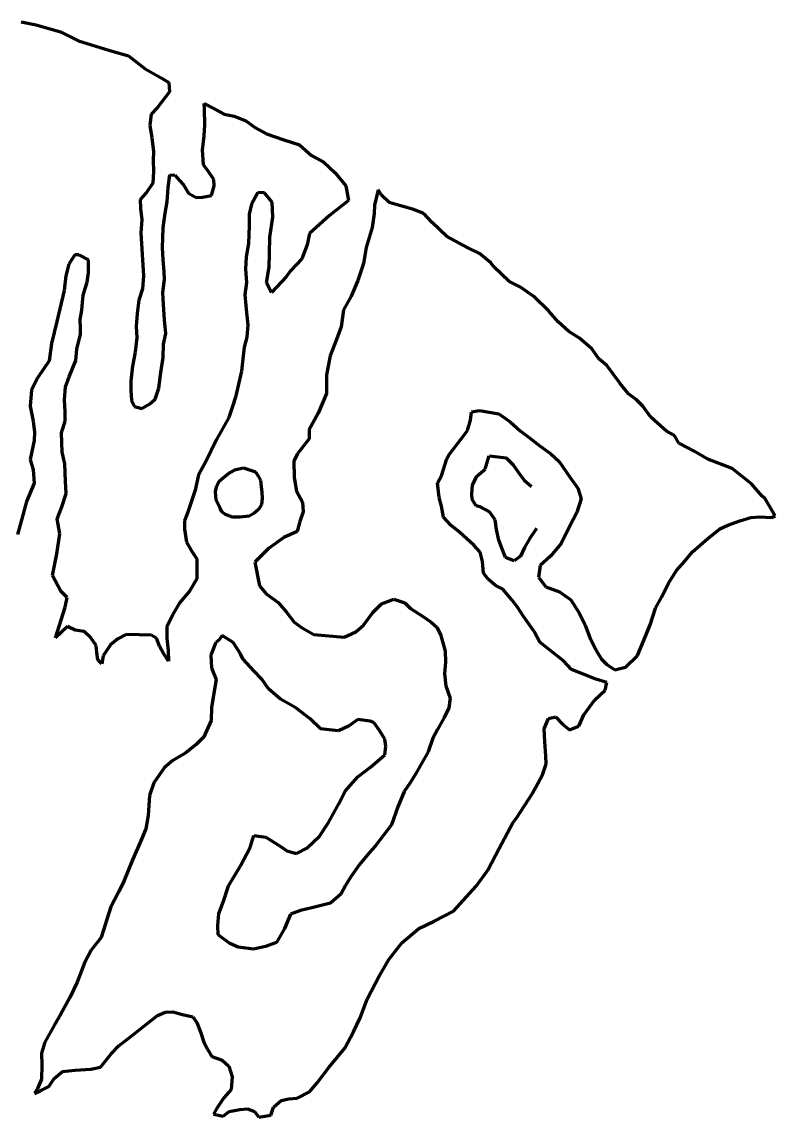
# Model space of a CAD drawing. Header units: millimetres. Extents: x 2676 to 5565, y 1584 to 2775.
# Drawn here: x 4447.9 to 4573.5, y 2165.4 to 2348.2 of the extents above; entities that cross this region are included whole.
import ezdxf

# ---------------------------------------------------------------- set-up
doc = ezdxf.new("R2010")
doc.units = ezdxf.units.MM
doc.layers.add('Warstwa5', color=7, linetype='Continuous', lineweight=100)

msp = doc.modelspace()

# ---------------------------------------------------------------- linework, layer by layer
at = {"layer": 'Warstwa5'}
for p, q in [((4447.72, 2348.16), (4450.25, 2347.69)), ((4450.25, 2347.69), (4454.28, 2346.49)), ((4454.28, 2346.49), (4457.29, 2345.01)), ((4457.29, 2345.01), (4462.38, 2343.46)), ((4462.38, 2343.46), (4465.67, 2342.52)), ((4465.67, 2342.52), (4468.42, 2340.3)), ((4468.42, 2340.3), (4471, 2338.9)), ((4471, 2338.9), (4472.41, 2338.05)), ((4472.51, 2336.49), (4470.48, 2333.87)), ((4472.41, 2338.05), (4472.51, 2336.49)), ((4478.32, 2333.6), (4478.26, 2334.53)), ((4478.26, 2334.53), (4479.66, 2333.79)), ((4469.41, 2332.76), (4469.21, 2330.87)), ((4470.48, 2333.87), (4469.41, 2332.76)), ((4478.37, 2331), (4478.32, 2333.6)), ((4479.66, 2333.79), (4481.6, 2332.76)), ((4481.6, 2332.76), (4483.28, 2332.45)), ((4469.21, 2330.87), (4469.55, 2328.81)), ((4478.28, 2329.12), (4478.37, 2331)), ((4483.28, 2332.45), (4485.21, 2331.63)), ((4485.21, 2331.63), (4486.84, 2330.49)), ((4478.01, 2326.81), (4478.28, 2329.12)), ((4486.84, 2330.49), (4488.68, 2329.46)), ((4488.68, 2329.46), (4491.55, 2328.49)), ((4469.55, 2328.81), (4469.8, 2326.54)), ((4491.55, 2328.49), (4494.21, 2327.62)), ((4494.21, 2327.62), (4496.19, 2325.87)), ((4469.8, 2326.54), (4469.78, 2325.08)), ((4478.17, 2324.32), (4478.01, 2326.81)), ((4496.19, 2325.87), (4498.24, 2324.75)), ((4469.78, 2325.08), (4469.8, 2323.21)), ((4478.96, 2323.23), (4478.17, 2324.32)), ((4498.24, 2324.75), (4500.12, 2322.99)), ((4469.8, 2323.21), (4469.71, 2321.23)), ((4472.26, 2320.52), (4472.54, 2322.62)), ((4472.54, 2322.62), (4473.38, 2322.57)), ((4473.38, 2322.57), (4474.17, 2321.68)), ((4479.89, 2321.83), (4478.96, 2323.23)), ((4479.95, 2320.79), (4479.89, 2321.83)), ((4500.12, 2322.99), (4501.93, 2320.81)), ((4469.71, 2321.23), (4468.66, 2319.7)), ((4472.1, 2318.12), (4472.26, 2320.52)), ((4474.17, 2321.68), (4474.83, 2320.99)), ((4474.83, 2320.99), (4475.65, 2319.59)), ((4479.53, 2319.2), (4479.95, 2320.79)), ((4501.93, 2320.81), (4502.39, 2318.35)), ((4507.34, 2320.13), (4506.71, 2317.57)), ((4507.86, 2319.23), (4507.34, 2320.13)), ((4468.66, 2319.7), (4467.59, 2318.49)), ((4467.59, 2318.49), (4467.68, 2317.04)), ((4471.8, 2316.22), (4472.1, 2318.12)), ((4475.65, 2319.59), (4476.95, 2318.84)), ((4476.95, 2318.84), (4477.99, 2318.9)), ((4477.99, 2318.9), (4479.53, 2319.2)), ((4487.21, 2319.69), (4486.18, 2317.75)), ((4488.35, 2319.65), (4487.21, 2319.69)), ((4489.6, 2318.07), (4488.35, 2319.65)), ((4489.75, 2315.58), (4489.6, 2318.07)), ((4502.39, 2318.35), (4499.22, 2315.86)), ((4509.14, 2317.99), (4507.86, 2319.23)), ((4467.68, 2317.04), (4467.9, 2315.18)), ((4471.43, 2313.81), (4471.8, 2316.22)), ((4486.18, 2317.75), (4485.77, 2316.06)), ((4506.71, 2317.57), (4506.66, 2316.17)), ((4513.19, 2316.85), (4509.14, 2317.99)), ((4514.96, 2316.16), (4513.19, 2316.85)), ((4467.9, 2315.18), (4467.73, 2312.98)), ((4485.77, 2316.06), (4485.78, 2314.18)), ((4489.24, 2312.21), (4489.75, 2315.58)), ((4499.22, 2315.86), (4495.86, 2312.84)), ((4506.66, 2316.17), (4506.34, 2313.83)), ((4516.32, 2314.65), (4514.96, 2316.16)), ((4518.79, 2312.35), (4516.32, 2314.65)), ((4467.73, 2312.98), (4468.18, 2305.8)), ((4471.33, 2310.47), (4471.43, 2313.81)), ((4485.78, 2314.18), (4485.66, 2311.16)), ((4495.86, 2312.84), (4495.46, 2310.94)), ((4506.34, 2313.83), (4505.29, 2310.51)), ((4485.66, 2311.16), (4485.27, 2308.95)), ((4489.2, 2309.51), (4489.24, 2312.21)), ((4495.46, 2310.94), (4494.57, 2308.59)), ((4522.3, 2310.45), (4518.79, 2312.35)), ((4456.71, 2309.3), (4455.7, 2307.74)), ((4457.36, 2309.27), (4456.71, 2309.3)), ((4458.98, 2308.46), (4457.36, 2309.27)), ((4471.45, 2308.5), (4471.33, 2310.47)), ((4485.27, 2308.95), (4485.2, 2306.86)), ((4489.13, 2307.21), (4489.2, 2309.51)), ((4505.29, 2310.51), (4504.86, 2307.83)), ((4524.22, 2309.5), (4522.3, 2310.45)), ((4526.12, 2307.95), (4524.22, 2309.5)), ((4455.7, 2307.74), (4455.17, 2305.75)), ((4458.99, 2306.25), (4458.98, 2308.46)), ((4471.58, 2306.43), (4471.45, 2308.5)), ((4488.67, 2304.58), (4489.13, 2307.21)), ((4494.57, 2308.59), (4492.71, 2306.6)), ((4504.86, 2307.83), (4503.91, 2304.98)), ((4526.55, 2307.31), (4526.12, 2307.95)), ((4529.17, 2304.82), (4526.55, 2307.31)), ((4455.17, 2305.75), (4454.93, 2303.32)), ((4458.75, 2304.74), (4458.99, 2306.25)), ((4468.18, 2305.8), (4468.01, 2303.6)), ((4471.66, 2305.18), (4471.58, 2306.43)), ((4485.2, 2306.86), (4485.33, 2304.68)), ((4491.94, 2305.62), (4489.5, 2302.97)), ((4492.71, 2306.6), (4491.94, 2305.62)), ((4458.11, 2302.47), (4458.43, 2303.67)), ((4458.43, 2303.67), (4458.75, 2304.74)), ((4468.01, 2303.6), (4467.4, 2301.69)), ((4471.38, 2302.98), (4471.66, 2305.18)), ((4485.33, 2304.68), (4485.05, 2302.58)), ((4489.5, 2302.97), (4488.67, 2304.58)), ((4503.91, 2304.98), (4502.81, 2302.39)), ((4531.09, 2303.87), (4529.17, 2304.82)), ((4533.31, 2302.35), (4531.09, 2303.87)), ((4454.93, 2303.32), (4453.69, 2298.17)), ((4457.99, 2301.35), (4458.11, 2302.47)), ((4467.4, 2301.69), (4467.12, 2299.48)), ((4471.5, 2301.01), (4471.38, 2302.98)), ((4485.05, 2302.58), (4485.3, 2300.21)), ((4502.81, 2302.39), (4501.55, 2300.12)), ((4535.79, 2299.85), (4533.31, 2302.35)), ((4457.58, 2298.46), (4457.88, 2300.04)), ((4457.88, 2300.04), (4457.99, 2301.35)), ((4471.66, 2298.42), (4471.5, 2301.01)), ((4485.3, 2300.21), (4485.57, 2297.62)), ((4501.55, 2300.12), (4501.14, 2297.24)), ((4537.36, 2298.09), (4535.79, 2299.85)), ((4453.69, 2298.17), (4452.82, 2294.47)), ((4457.67, 2297.03), (4457.58, 2298.46)), ((4467.12, 2299.48), (4466.94, 2297.29)), ((4471.91, 2296.14), (4471.66, 2298.42)), ((4539.12, 2296.48), (4537.36, 2298.09)), ((4457.67, 2296.06), (4457.67, 2297.03)), ((4466.94, 2297.29), (4467.06, 2295.42)), ((4471.5, 2294.35), (4471.91, 2296.14)), ((4485.57, 2297.62), (4485.38, 2295.53)), ((4501.14, 2297.24), (4500.34, 2295.13)), ((4540.92, 2295.39), (4539.12, 2296.48)), ((4452.82, 2294.47), (4452.41, 2291.58)), ((4457.04, 2293.53), (4457.67, 2296.06)), ((4467.06, 2295.42), (4466.79, 2293.01)), ((4471.43, 2292.16), (4471.5, 2294.35)), ((4485.38, 2295.53), (4484.97, 2293.84)), ((4500.34, 2295.13), (4499.31, 2292.41)), ((4542.96, 2293.6), (4540.92, 2295.39)), ((4456.84, 2291.63), (4457.04, 2293.53)), ((4466.79, 2293.01), (4466.31, 2290.69)), ((4484.97, 2293.84), (4484.49, 2289.85)), ((4544.12, 2291.94), (4542.96, 2293.6)), ((4452.41, 2291.58), (4450.5, 2288.79)), ((4455.77, 2288.89), (4456.84, 2291.63)), ((4466.31, 2290.69), (4466.05, 2288.18)), ((4471.07, 2289.63), (4471.43, 2292.16)), ((4499.31, 2292.41), (4498.71, 2289.25)), ((4545.46, 2290.83), (4544.12, 2291.94)), ((4547.71, 2287.83), (4545.46, 2290.83)), ((4455.16, 2287.23), (4455.77, 2288.89)), ((4470.71, 2287.01), (4471.07, 2289.63)), ((4484.49, 2289.85), (4483.51, 2285.52)), ((4498.71, 2289.25), (4498.71, 2286.13)), ((4450.5, 2288.79), (4449.45, 2286.77)), ((4454.97, 2285.07), (4455.16, 2287.23)), ((4466.05, 2288.18), (4466.05, 2286.61)), ((4470.09, 2285.2), (4470.71, 2287.01)), ((4549.09, 2286.06), (4547.71, 2287.83)), ((4449.45, 2286.77), (4449.23, 2284.02)), ((4466.05, 2286.61), (4466.15, 2284.96)), ((4469.21, 2284.42), (4470.09, 2285.2)), ((4483.51, 2285.52), (4483.08, 2284.14)), ((4498.71, 2286.13), (4497.32, 2282.86)), ((4550.34, 2285.14), (4549.09, 2286.06)), ((4551.47, 2284.02), (4550.34, 2285.14)), ((4449.23, 2284.02), (4449.72, 2281.51)), ((4455.09, 2283.12), (4454.97, 2285.07)), ((4466.15, 2284.96), (4466.63, 2283.94)), ((4466.63, 2283.94), (4467.9, 2283.61)), ((4467.9, 2283.61), (4469.21, 2284.42)), ((4483.08, 2284.14), (4482.37, 2282.12)), ((4552.78, 2282.24), (4551.47, 2284.02)), ((4449.72, 2281.51), (4449.96, 2279.7)), ((4454.57, 2279.96), (4455.06, 2281.49)), ((4455.06, 2281.49), (4455.09, 2283.12)), ((4482.37, 2282.12), (4480.31, 2278.45)), ((4497.32, 2282.86), (4495.82, 2280.14)), ((4522.21, 2279.98), (4522.74, 2281.71)), ((4522.74, 2281.71), (4522.86, 2283.1)), ((4522.86, 2283.1), (4524.23, 2283.29)), ((4524.23, 2283.29), (4527.45, 2282.75)), ((4527.45, 2282.75), (4529.34, 2281.38)), ((4553.91, 2281.18), (4552.78, 2282.24)), ((4449.96, 2279.7), (4449.92, 2278.27)), ((4454.46, 2279.56), (4454.57, 2279.96)), ((4495.82, 2280.14), (4495.79, 2278.54)), ((4521.23, 2278.65), (4522.21, 2279.98)), ((4529.34, 2281.38), (4531.03, 2279.9)), ((4531.03, 2279.9), (4532.59, 2278.72)), ((4555.45, 2279.82), (4553.91, 2281.18)), ((4556.76, 2279.11), (4555.45, 2279.82)), ((4449.92, 2278.27), (4449.26, 2275.12)), ((4454.6, 2276.32), (4454.46, 2279.56)), ((4480.31, 2278.45), (4478.56, 2274.8)), ((4495.79, 2278.54), (4493.82, 2276.03)), ((4519.17, 2275.97), (4521.23, 2278.65)), ((4532.59, 2278.72), (4534.37, 2277.35)), ((4557.49, 2277.84), (4556.76, 2279.11)), ((4560.02, 2276.51), (4557.49, 2277.84)), ((4455.05, 2274.39), (4454.6, 2276.32)), ((4493.82, 2276.03), (4493.23, 2274.86)), ((4534.37, 2277.35), (4536.15, 2276.08)), ((4536.15, 2276.08), (4537.51, 2274.78)), ((4562.33, 2275.17), (4560.02, 2276.51)), ((4449.26, 2275.12), (4449.76, 2273.39)), ((4455.12, 2271.42), (4455.05, 2274.39)), ((4478.56, 2274.8), (4477.34, 2272.54)), ((4493.23, 2274.86), (4493.27, 2272.14)), ((4517.9, 2272.39), (4518.79, 2275.21)), ((4518.79, 2275.21), (4519.17, 2275.97)), ((4525.16, 2273.48), (4525.6, 2274.98)), ((4525.6, 2274.98), (4525.82, 2275.73)), ((4525.82, 2275.73), (4528.65, 2275.37)), ((4528.65, 2275.37), (4529.86, 2274.25)), ((4529.86, 2274.25), (4530.75, 2272.96)), ((4537.51, 2274.78), (4539.37, 2272.14)), ((4566.36, 2273.62), (4562.33, 2275.17)), ((4449.76, 2273.39), (4449.9, 2271.19)), ((4477.34, 2272.54), (4476.77, 2270.01)), ((4481.53, 2272.13), (4482.39, 2272.84)), ((4482.39, 2272.84), (4483.59, 2273.45)), ((4483.59, 2273.45), (4484.86, 2273.7)), ((4484.86, 2273.7), (4486.84, 2273.04)), ((4486.84, 2273.04), (4487.25, 2272.44)), ((4487.25, 2272.44), (4487.67, 2271.65)), ((4517.24, 2271.18), (4517.9, 2272.39)), ((4523.75, 2272.32), (4525.16, 2273.48)), ((4530.75, 2272.96), (4531.7, 2271.68)), ((4569.6, 2271.06), (4566.36, 2273.62)), ((4449.9, 2271.19), (4448.66, 2268.12)), ((4455.25, 2269.45), (4455.12, 2271.42)), ((4480.15, 2269.77), (4480.38, 2270.74)), ((4480.38, 2270.74), (4480.78, 2271.5)), ((4480.78, 2271.5), (4481.53, 2272.13)), ((4487.67, 2271.65), (4487.77, 2270.62)), ((4487.77, 2270.62), (4487.91, 2269.68)), ((4493.27, 2272.14), (4493.68, 2269.84)), ((4517.49, 2268.76), (4517.24, 2271.18)), ((4522.93, 2269.4), (4523.05, 2270.81)), ((4523.05, 2270.81), (4523.75, 2272.32)), ((4531.7, 2271.68), (4532.9, 2270.62)), ((4539.37, 2272.14), (4540.65, 2270.31)), ((4571.32, 2269.05), (4569.6, 2271.06)), ((4454.55, 2267.22), (4455.25, 2269.45)), ((4476.77, 2270.01), (4475.54, 2266.35)), ((4480.28, 2268.34), (4480.15, 2269.77)), ((4487.91, 2269.68), (4487.98, 2268.61)), ((4493.68, 2269.84), (4494.66, 2267.98)), ((4517.9, 2267.3), (4517.49, 2268.76)), ((4522.99, 2268.46), (4522.93, 2269.4)), ((4540.65, 2270.31), (4541.19, 2268.54)), ((4571.88, 2268.55), (4571.32, 2269.05)), ((4448.66, 2268.12), (4448.02, 2265.8)), ((4453.74, 2265.19), (4454.55, 2267.22)), ((4480.94, 2266.98), (4480.28, 2268.34)), ((4481.23, 2266.38), (4480.94, 2266.98)), ((4487.84, 2267.53), (4487.35, 2266.76)), ((4487.98, 2268.61), (4487.84, 2267.53)), ((4494.66, 2267.98), (4494.82, 2266.4)), ((4518.23, 2265.51), (4517.9, 2267.3)), ((4523.66, 2267.37), (4522.99, 2268.46)), ((4524.34, 2267.21), (4523.66, 2267.37)), ((4525.87, 2266.37), (4524.34, 2267.21)), ((4541.19, 2268.54), (4540.48, 2266.27)), ((4573.54, 2265.69), (4571.88, 2268.55)), ((4448.02, 2265.8), (4447.11, 2262.61)), ((4454.21, 2262.72), (4453.74, 2265.19)), ((4475.54, 2266.35), (4475.01, 2264.86)), ((4481.84, 2265.92), (4481.23, 2266.38)), ((4482.98, 2265.5), (4481.84, 2265.92)), ((4484.21, 2265.49), (4482.98, 2265.5)), ((4485.77, 2265.67), (4484.21, 2265.49)), ((4486.57, 2266.09), (4485.77, 2265.67)), ((4487.35, 2266.76), (4486.57, 2266.09)), ((4494.82, 2266.4), (4494.26, 2264.77)), ((4519.49, 2264.11), (4518.23, 2265.51)), ((4526.82, 2265.02), (4525.87, 2266.37)), ((4527.06, 2263.43), (4526.82, 2265.02)), ((4540.48, 2266.27), (4539.25, 2263.96)), ((4567.65, 2264.89), (4569.52, 2265.43)), ((4569.52, 2265.43), (4571, 2265.53)), ((4571, 2265.53), (4572.92, 2265.43)), ((4572.92, 2265.43), (4573.54, 2265.69)), ((4475.01, 2264.86), (4474.99, 2263.5)), ((4474.99, 2263.5), (4475.34, 2261.34)), ((4494.26, 2264.77), (4493.77, 2263.08)), ((4520.94, 2262.92), (4519.49, 2264.11)), ((4527.44, 2261.65), (4527.06, 2263.43)), ((4533.74, 2263.58), (4532.58, 2261.9)), ((4539.25, 2263.96), (4537.83, 2261.12)), ((4562.31, 2261.91), (4564.33, 2263.52)), ((4564.33, 2263.52), (4565.68, 2264.13)), ((4565.68, 2264.13), (4567.65, 2264.89)), ((4453.69, 2259.36), (4454.21, 2262.72)), ((4491.57, 2262.08), (4489.03, 2260.26)), ((4493.77, 2263.08), (4491.57, 2262.08)), ((4523.3, 2260.84), (4520.94, 2262.92)), ((4528.07, 2260.02), (4527.44, 2261.65)), ((4532.58, 2261.9), (4531.73, 2260.45)), ((4559.79, 2259.73), (4562.31, 2261.91)), ((4475.34, 2261.34), (4476.27, 2259.73)), ((4476.27, 2259.73), (4477.08, 2258.53)), ((4489.03, 2260.26), (4486.71, 2257.99)), ((4524.33, 2259.63), (4523.3, 2260.84)), ((4524.75, 2258.07), (4524.33, 2259.63)), ((4528.55, 2258.77), (4528.07, 2260.02)), ((4531.73, 2260.45), (4531.08, 2259)), ((4537.83, 2261.12), (4536.05, 2258.99)), ((4558.51, 2258.17), (4559.79, 2259.73)), ((4452.98, 2255.77), (4453.69, 2259.36)), ((4477.08, 2258.53), (4477.08, 2255.2)), ((4486.71, 2257.99), (4487.49, 2254.05)), ((4524.87, 2256.17), (4524.75, 2258.07)), ((4530, 2258.2), (4528.55, 2258.77)), ((4531.08, 2259), (4530, 2258.2)), ((4536.05, 2258.99), (4534.35, 2257.4)), ((4557.12, 2256.59), (4558.51, 2258.17)), ((4525.67, 2255.16), (4524.87, 2256.17)), ((4534.35, 2257.4), (4534.04, 2255.47)), ((4555.77, 2254.49), (4557.12, 2256.59)), ((4454.39, 2253.16), (4452.98, 2255.77)), ((4477.08, 2255.2), (4475.85, 2253.15)), ((4487.49, 2254.05), (4488.64, 2252.67)), ((4526.91, 2254.07), (4525.67, 2255.16)), ((4528.11, 2253.5), (4526.91, 2254.07)), ((4534.04, 2255.47), (4535.31, 2253.85)), ((4554.64, 2252.19), (4555.77, 2254.49)), ((4455.4, 2252.07), (4454.39, 2253.16)), ((4475.85, 2253.15), (4474.2, 2251.27)), ((4488.64, 2252.67), (4490.65, 2251.27)), ((4529.62, 2251.67), (4528.11, 2253.5)), ((4535.31, 2253.85), (4537.59, 2253.04)), ((4537.59, 2253.04), (4539.48, 2251.67)), ((4453.5, 2245.35), (4455.08, 2250.49)), ((4455.08, 2250.49), (4455.4, 2252.07)), ((4474.2, 2251.27), (4473.07, 2249.22)), ((4490.65, 2251.27), (4492.02, 2249.62)), ((4506.44, 2249.6), (4507.87, 2251.02)), ((4507.87, 2251.02), (4509.95, 2251.81)), ((4509.95, 2251.81), (4511.78, 2251.19)), ((4511.78, 2251.19), (4512.71, 2250.26)), ((4530.54, 2250.46), (4529.62, 2251.67)), ((4531.59, 2248.93), (4530.54, 2250.46)), ((4539.48, 2251.67), (4540.9, 2249.42)), ((4553.59, 2250.32), (4554.64, 2252.19)), ((4473.07, 2249.22), (4472.06, 2247.18)), ((4492.02, 2249.62), (4493.32, 2247.98)), ((4504.84, 2247.44), (4506.44, 2249.6)), ((4512.71, 2250.26), (4514.71, 2248.99)), ((4514.71, 2248.99), (4516.18, 2247.98)), ((4533.35, 2246.39), (4531.59, 2248.93)), ((4540.9, 2249.42), (4541.87, 2247.47)), ((4552.7, 2247.51), (4553.59, 2250.32)), ((4455.48, 2247.24), (4453.5, 2245.35)), ((4456.78, 2246.64), (4455.48, 2247.24)), ((4472.06, 2247.18), (4472.07, 2245.31)), ((4493.32, 2247.98), (4494.5, 2247.06)), ((4494.5, 2247.06), (4496.57, 2245.93)), ((4503.58, 2246.37), (4504.84, 2247.44)), ((4516.18, 2247.98), (4517.1, 2247.11)), ((4517.1, 2247.11), (4517.78, 2245.75)), ((4541.87, 2247.47), (4542.64, 2245.39)), ((4551.6, 2244.79), (4552.7, 2247.51)), ((4458.25, 2246.42), (4456.78, 2246.64)), ((4459.36, 2245.35), (4458.25, 2246.42)), ((4460.27, 2244.05), (4459.36, 2245.35)), ((4463.85, 2245.21), (4462.66, 2244.2)), ((4465.26, 2245.93), (4463.85, 2245.21)), ((4467.45, 2245.85), (4465.26, 2245.93)), ((4469.44, 2245.77), (4467.45, 2245.85)), ((4470.3, 2245.3), (4469.44, 2245.77)), ((4470.8, 2243.98), (4470.3, 2245.3)), ((4472.07, 2245.31), (4472.3, 2243.24)), ((4480.76, 2245.02), (4480.27, 2244.63)), ((4481.31, 2245.72), (4480.76, 2245.02)), ((4483.11, 2244.57), (4481.31, 2245.72)), ((4496.57, 2245.93), (4501.65, 2245.45)), ((4501.65, 2245.45), (4503.58, 2246.37)), ((4517.78, 2245.75), (4518.48, 2243.14)), ((4534.3, 2244.64), (4533.35, 2246.39)), ((4542.64, 2245.39), (4543.62, 2243.33)), ((4460.35, 2242.91), (4460.27, 2244.05)), ((4462.66, 2244.2), (4461.42, 2242.35)), ((4471.49, 2242.74), (4470.8, 2243.98)), ((4472.3, 2243.24), (4472.31, 2241.47)), ((4480.13, 2244.31), (4479.39, 2242.46)), ((4480.27, 2244.63), (4480.13, 2244.31)), ((4484.36, 2242.66), (4483.11, 2244.57)), ((4518.48, 2243.14), (4518.53, 2241.29)), ((4538.22, 2241.49), (4534.3, 2244.64)), ((4543.62, 2243.33), (4544.56, 2241.8)), ((4550.58, 2242.39), (4551.6, 2244.79)), ((4460.54, 2241.67), (4460.35, 2242.91)), ((4461.2, 2240.99), (4460.54, 2241.67)), ((4461.42, 2242.35), (4461.2, 2240.99)), ((4472.31, 2241.47), (4471.49, 2242.74)), ((4479.39, 2242.46), (4479.53, 2240.35)), ((4484.75, 2241.82), (4484.36, 2242.66)), ((4486.6, 2239.81), (4484.75, 2241.82)), ((4518.53, 2241.29), (4518.38, 2239.42)), ((4539.58, 2240.09), (4538.22, 2241.49)), ((4544.56, 2241.8), (4545.47, 2240.9)), ((4548.57, 2240.46), (4550.58, 2242.39)), ((4479.53, 2240.35), (4480.29, 2238.38)), ((4487.88, 2238.43), (4486.6, 2239.81)), ((4541.11, 2239.44), (4539.58, 2240.09)), ((4543.61, 2238.43), (4541.11, 2239.44)), ((4545.47, 2240.9), (4546.8, 2240.03)), ((4546.8, 2240.03), (4548.57, 2240.46)), ((4480.29, 2238.38), (4479.51, 2233.77)), ((4489.04, 2236.84), (4487.88, 2238.43)), ((4518.38, 2239.42), (4518.58, 2237.31)), ((4545.45, 2237.91), (4543.61, 2238.43)), ((4545.21, 2236.62), (4545.45, 2237.91)), ((4491.01, 2235.11), (4489.04, 2236.84)), ((4518.58, 2237.31), (4519.3, 2235.29)), ((4543.41, 2234.92), (4545.21, 2236.62)), ((4493.56, 2233.67), (4491.01, 2235.11)), ((4519.3, 2235.29), (4519.13, 2233.69)), ((4541.65, 2232.47), (4543.41, 2234.92)), ((4479.51, 2233.77), (4479.44, 2231.53)), ((4495.94, 2231.83), (4493.56, 2233.67)), ((4519.13, 2233.69), (4518.31, 2232.05)), ((4535.74, 2231.89), (4536.89, 2232.18)), ((4536.89, 2232.18), (4538.14, 2230.87)), ((4540.81, 2230.62), (4541.65, 2232.47)), ((4479.44, 2231.53), (4478.23, 2228.81)), ((4497.7, 2230.15), (4495.94, 2231.83)), ((4502.39, 2230.58), (4500.71, 2229.81)), ((4503.91, 2231.73), (4502.39, 2230.58)), ((4505.99, 2231.46), (4503.91, 2231.73)), ((4506.6, 2231.24), (4505.99, 2231.46)), ((4507.55, 2229.9), (4506.6, 2231.24)), ((4518.31, 2232.05), (4517.24, 2230.05)), ((4535, 2230.15), (4535.74, 2231.89)), ((4538.14, 2230.87), (4539.26, 2229.99)), ((4539.26, 2229.99), (4540.81, 2230.62)), ((4478.23, 2228.81), (4476.93, 2227.56)), ((4500.71, 2229.81), (4497.7, 2230.15)), ((4508.44, 2228.43), (4507.55, 2229.9)), ((4516.46, 2228.61), (4515.68, 2226.3)), ((4517.24, 2230.05), (4516.46, 2228.61)), ((4535.13, 2228.03), (4535, 2230.15)), ((4476.93, 2227.56), (4475.21, 2226.18)), ((4508.4, 2225.84), (4508.58, 2227.24)), ((4508.58, 2227.24), (4508.44, 2228.43)), ((4535.28, 2225.6), (4535.13, 2228.03)), ((4473.06, 2224.87), (4471.65, 2223.72)), ((4475.21, 2226.18), (4473.06, 2224.87)), ((4506.06, 2223.74), (4508.4, 2225.84)), ((4515.68, 2226.3), (4514.3, 2223.96)), ((4535.36, 2224.33), (4535.28, 2225.6)), ((4471.65, 2223.72), (4469.89, 2221.17)), ((4503.9, 2222.14), (4506.06, 2223.74)), ((4514.3, 2223.96), (4513.52, 2222.58)), ((4534.73, 2222.49), (4535.36, 2224.33)), ((4469.89, 2221.17), (4469.18, 2219.01)), ((4501.79, 2219.75), (4503.9, 2222.14)), ((4512.66, 2221.16), (4511.63, 2219.7)), ((4512.68, 2221.14), (4512.66, 2221.16)), ((4513.52, 2222.58), (4512.68, 2221.14)), ((4533.97, 2221.06), (4534.73, 2222.49)), ((4500.73, 2217.63), (4501.79, 2219.75)), ((4511.63, 2219.7), (4510.59, 2217.12)), ((4533.02, 2219.31), (4533.97, 2221.06)), ((4469.18, 2219.01), (4468.96, 2215.7)), ((4499, 2214.53), (4500.73, 2217.63)), ((4530.46, 2215.37), (4533.02, 2219.31)), ((4468.96, 2215.7), (4468.57, 2213.45)), ((4510.59, 2217.12), (4509.52, 2214.13)), ((4497.54, 2212.25), (4499, 2214.53)), ((4509.52, 2214.13), (4506.82, 2210.57)), ((4527.49, 2210.2), (4529.77, 2214.48)), ((4529.77, 2214.48), (4530.46, 2215.37)), ((4468.57, 2213.45), (4467.55, 2211.05)), ((4485.97, 2210.33), (4486.58, 2212.36)), ((4486.58, 2212.36), (4488.59, 2212.09)), ((4488.59, 2212.09), (4490.94, 2210.57)), ((4495.41, 2210.26), (4497.54, 2212.25)), ((4467.55, 2211.05), (4466.34, 2208.32)), ((4484.37, 2207.31), (4485.97, 2210.33)), ((4490.94, 2210.57), (4492.05, 2209.78)), ((4493.67, 2209.35), (4495.41, 2210.26)), ((4506.82, 2210.57), (4505.82, 2209.45)), ((4525.6, 2206.58), (4527.49, 2210.2)), ((4492.05, 2209.78), (4493.67, 2209.35)), ((4505.82, 2209.45), (4504.22, 2207.49)), ((4466.34, 2208.32), (4464.87, 2204.73)), ((4482.32, 2203.93), (4484.37, 2207.31)), ((4504.22, 2207.49), (4502.75, 2205.47)), ((4523.64, 2203.91), (4525.6, 2206.58)), ((4464.87, 2204.73), (4464.02, 2202.98)), ((4502.75, 2205.47), (4501.85, 2204.02)), ((4464.02, 2202.98), (4462.7, 2200.45)), ((4481.48, 2201.42), (4482.32, 2203.93)), ((4501.85, 2204.02), (4501.07, 2202.58)), ((4519.86, 2199.75), (4523.64, 2203.91)), ((4480.75, 2199.32), (4481.48, 2201.42)), ((4499.37, 2201.08), (4496.23, 2200.28)), ((4501.07, 2202.58), (4499.37, 2201.08)), ((4462.7, 2200.45), (4461.1, 2195.33)), ((4480.54, 2197.31), (4480.75, 2199.32)), ((4494.34, 2199.83), (4492.71, 2199.2)), ((4496.23, 2200.28), (4494.34, 2199.83)), ((4516.68, 2198.06), (4519.86, 2199.75)), ((4492.71, 2199.2), (4491.67, 2196.81)), ((4514.1, 2196.84), (4516.68, 2198.06)), ((4480.64, 2195.79), (4480.54, 2197.31)), ((4482.59, 2194.32), (4480.64, 2195.79)), ((4491.67, 2196.81), (4490.35, 2194.47)), ((4511.28, 2194.44), (4514.1, 2196.84)), ((4461.1, 2195.33), (4459.43, 2193.21)), ((4483.96, 2193.74), (4482.59, 2194.32)), ((4486.5, 2193.37), (4483.96, 2193.74)), ((4488.53, 2193.83), (4486.5, 2193.37)), ((4490.35, 2194.47), (4488.53, 2193.83)), ((4509.12, 2191.65), (4511.28, 2194.44)), ((4459.43, 2193.21), (4458.38, 2191.23)), ((4458.38, 2191.23), (4457.11, 2187.86)), ((4507.48, 2188.89), (4509.12, 2191.65)), ((4505.49, 2185.05), (4507.48, 2188.89)), ((4457.11, 2187.86), (4455.88, 2185.34)), ((4455.88, 2185.34), (4454.26, 2182.38)), ((4504.31, 2181.9), (4505.49, 2185.05)), ((4470.51, 2182.33), (4471.76, 2182.84)), ((4471.76, 2182.84), (4473.03, 2182.92)), ((4473.03, 2182.92), (4474.65, 2182.49)), ((4454.26, 2182.38), (4453.31, 2180.73)), ((4467.58, 2180.03), (4470.51, 2182.33)), ((4474.65, 2182.49), (4476.37, 2182.06)), ((4476.37, 2182.06), (4477.07, 2181.15)), ((4477.07, 2181.15), (4477.69, 2179.6)), ((4503.18, 2179.6), (4504.31, 2181.9)), ((4453.31, 2180.73), (4451.68, 2177.87)), ((4466.26, 2178.99), (4467.58, 2180.03)), ((4477.69, 2179.6), (4478.23, 2177.83)), ((4501.76, 2176.86), (4503.18, 2179.6)), ((4451.68, 2177.87), (4451.16, 2176.03)), ((4464.04, 2177.26), (4466.26, 2178.99)), ((4478.23, 2177.83), (4478.83, 2176.7)), ((4451.16, 2176.03), (4451.18, 2174.01)), ((4460.97, 2173.67), (4462.74, 2175.9)), ((4462.74, 2175.9), (4464.04, 2177.26)), ((4478.83, 2176.7), (4479.54, 2175.47)), ((4479.54, 2175.47), (4481.28, 2174.84)), ((4499.09, 2173.62), (4501.76, 2176.86)), ((4451.18, 2174.01), (4451.11, 2171.68)), ((4459.39, 2173.36), (4460.97, 2173.67)), ((4481.28, 2174.84), (4482.41, 2173.85)), ((4482.41, 2173.85), (4482.94, 2172.08)), ((4497.13, 2171.05), (4499.09, 2173.62)), ((4452.35, 2170.48), (4453.23, 2171.81)), ((4453.23, 2171.81), (4454.64, 2172.96)), ((4454.64, 2172.96), (4456.75, 2173.2)), ((4456.75, 2173.2), (4459.39, 2173.36)), ((4482.94, 2172.08), (4482.76, 2169.94)), ((4450.46, 2170.15), (4449.99, 2169.27)), ((4451.11, 2171.68), (4450.46, 2170.15)), ((4450.91, 2169.75), (4452.35, 2170.48)), ((4495.84, 2169.59), (4497.13, 2171.05)), ((4449.99, 2169.27), (4450.91, 2169.75)), ((4481.57, 2168.59), (4480.31, 2166.71)), ((4482.76, 2169.94), (4481.57, 2168.59)), ((4489.85, 2166.99), (4491.15, 2168.13)), ((4491.15, 2168.13), (4492.41, 2168.42)), ((4492.41, 2168.42), (4493.79, 2168.51)), ((4493.79, 2168.51), (4495.84, 2169.59)), ((4480.31, 2166.71), (4479.83, 2165.83)), ((4481.44, 2165.51), (4482.45, 2166.31)), ((4482.45, 2166.31), (4484.24, 2166.64)), ((4484.24, 2166.64), (4485.51, 2166.72)), ((4485.51, 2166.72), (4486.7, 2166.26)), ((4489.4, 2165.69), (4489.85, 2166.99)), ((4479.83, 2165.83), (4481.44, 2165.51)), ((4486.7, 2166.26), (4487.4, 2165.35)), ((4487.4, 2165.35), (4489.4, 2165.69))]:
    msp.add_line(p, q, dxfattribs=at)

doc.saveas('drawing.dxf')
